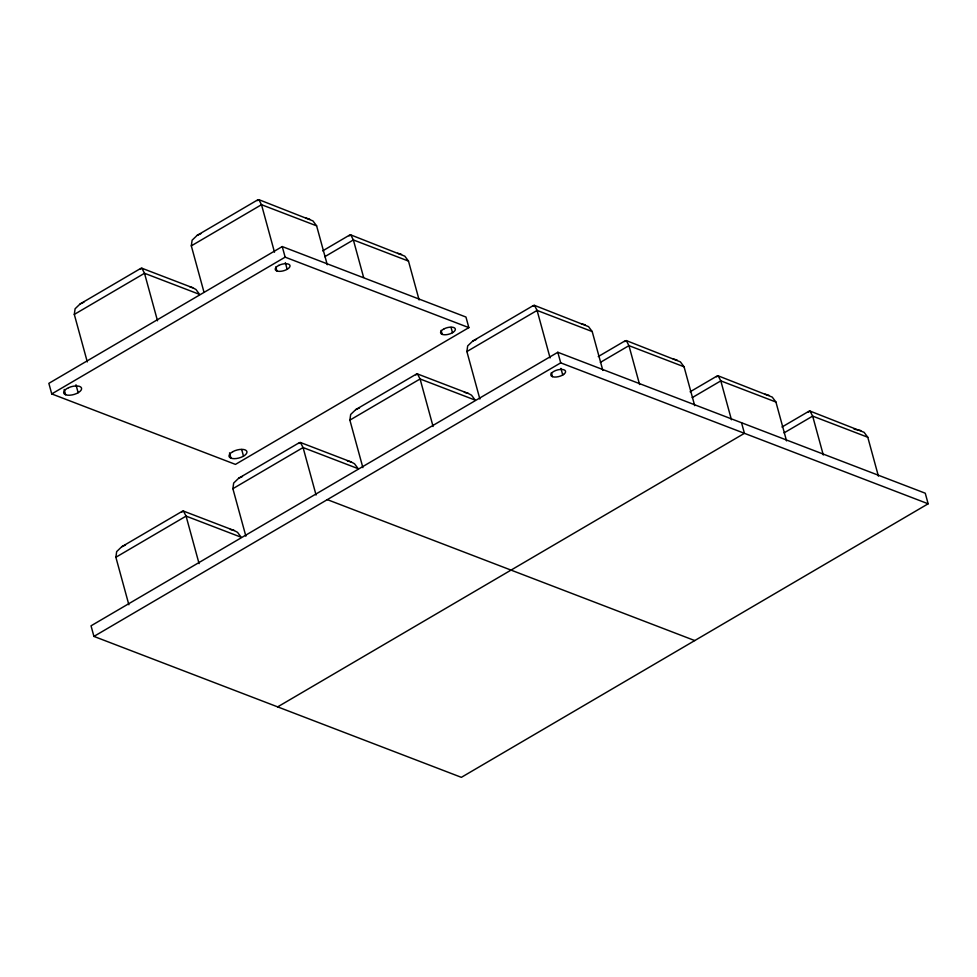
<?xml version="1.0" encoding="UTF-8"?>
<svg xmlns="http://www.w3.org/2000/svg" width="977" height="977" viewBox="0 0 977 977"><rect width="100%" height="100%" fill="white"/><g stroke="black" fill="none" stroke-linecap="round" stroke-linejoin="round"><path stroke-width="1.47" d="M140.224 269.212L141.873 268.223L192.677 287.714L195.937 289.485L199.626 294.419L144.511 273.279L141.873 268.223M257.22 200.639L258.868 199.662L312.945 220.912L316.621 225.846L327.258 264.718M349.082 235.884L350.731 234.895L404.796 256.157L408.484 261.091L419.121 299.951M181.795 512.046L183.444 511.069L234.248 530.548L237.509 532.318L241.197 537.252L186.082 516.112L183.444 511.069M298.791 443.485L300.44 442.496L351.256 461.987L354.504 463.757L358.193 468.691L303.078 447.551L300.44 442.496M415.799 374.912L417.448 373.935L468.264 393.426L471.512 395.184L475.201 400.118L420.086 378.978L417.448 373.935M532.795 306.351L534.456 305.361L588.52 326.623L592.209 331.557L602.833 370.417M624.657 341.584L626.306 340.594L680.371 361.856L684.059 366.79L694.696 405.663M716.52 376.817L718.168 375.827L772.233 397.089L775.921 402.023L786.558 440.896M808.382 412.05L810.031 411.073L864.095 432.322L867.784 437.256L878.408 476.129M140.993 268.26L80.151 303.92L75.095 308.769L74.301 314.411L87.295 361.917M258.001 199.699L197.159 235.359L192.103 240.208L191.309 245.85L203.912 291.915M182.565 511.105L121.722 546.754L116.666 551.602L115.872 557.256L128.866 604.763M299.573 442.532L238.73 478.193L233.674 483.041L232.88 488.683L245.874 536.19M416.568 373.971L355.726 409.619L350.67 414.468L349.876 420.122L362.882 467.629M533.576 305.398L472.734 341.058L467.678 345.907L466.884 351.549L479.878 399.056M74.301 314.411L144.511 273.279L157.505 320.786M191.309 245.85L261.506 204.706L316.621 225.846M282.243 246.57L48.85 383.35L51.744 393.926L235.457 464.393L468.85 327.625L465.956 317.036L282.243 246.57L285.137 257.159L468.85 327.625M51.744 393.926L285.137 257.159M322.666 250.869L349.851 234.932M324.767 256.707L353.369 239.939L408.484 261.091M115.872 557.256L186.082 516.112L199.076 563.619M232.88 488.683L303.078 447.551L316.072 495.046M349.876 420.122L420.086 378.978L433.08 426.485M466.884 351.549L537.094 310.417L592.209 331.557M557.818 352.282L91.032 625.817L93.926 636.406L461.364 777.338L928.15 503.79L925.256 493.214L557.818 352.282L560.713 362.858L928.15 503.79M93.926 636.406L560.713 362.858M598.254 356.568L625.439 340.631M600.342 362.406L628.944 345.65L684.059 366.79M690.104 391.801L717.289 375.876M692.204 397.639L720.806 380.883L775.921 402.023M277.651 706.872L744.437 433.324L741.543 422.748M781.966 427.034L809.151 411.109M784.067 432.872L812.669 416.117L867.784 437.256M197.159 235.359L200.896 233.65M80.151 303.92L83.888 302.223M472.734 341.058L476.471 339.361M355.726 409.619L359.475 407.922M238.73 478.193L242.467 476.495M121.722 546.754L125.459 545.056M854.045 429.147L860.835 430.552M305.764 218.018L309.685 219.153M397.627 253.251L401.547 254.386M581.339 323.729L585.26 324.852M673.202 358.962L677.122 360.086M765.064 394.195L768.984 395.319M190.063 286.969L192.677 287.714M464.344 392.29L468.264 393.426M347.336 460.863L351.256 461.987M230.328 529.424L234.248 530.548M327.319 499.626L694.757 640.57M810.031 411.073L812.669 416.117L823.293 454.989M718.168 375.827L720.806 380.883L731.443 419.756M626.306 340.594L628.944 345.65L639.581 384.511M534.456 305.361L537.094 310.417L550.088 357.924M350.731 234.895L353.369 239.939L363.603 277.37M258.868 199.662L261.506 204.706L274.5 252.213M560.92 368.366L562.728 374.973M551.346 372.652L552.432 376.621M451.044 327.405L452.498 332.693M441.115 330.36L442.202 334.329M285.333 262.654L287.153 269.273M275.77 266.941L276.857 270.91M241.685 449.518L243.493 456.125M229.51 452.839L230.951 458.128M75.974 384.767L78.148 392.705M64.164 389.42L65.606 394.708M232.88 451.63L231.134 452.754A9.245 4.116 -15.3 0 0 230.584 458.018L232.16 458.494A9.245 4.116 -15.3 0 0 243.078 456.393L244.824 455.282A9.245 4.116 -15.3 0 0 245.374 450.006L243.798 449.53A9.245 4.116 -15.3 0 0 232.88 451.63M278.738 265.414L277.236 266.318A7.608 3.383 -15.3 0 0 276.332 270.727L277.553 271.166A7.608 3.383 -15.3 0 0 286.505 269.652L288.007 268.76A7.608 3.383 -15.3 0 0 288.911 264.34L287.69 263.9A7.608 3.383 -15.3 0 0 278.738 265.414M563.582 374.46L562.093 375.351A7.608 3.383 -15.3 0 1 553.141 376.866L551.92 376.426A7.608 3.383 -15.3 0 1 553.776 371.407A7.608 3.383 -15.3 0 1 563.717 369.721A7.608 3.383 -15.3 0 1 563.582 374.46M444.327 328.712L442.789 329.591A7.608 3.383 -15.3 0 0 441.531 334.061L442.703 334.537A7.608 3.383 -15.3 0 0 451.606 333.194L453.145 332.314A7.608 3.383 -15.3 0 0 454.403 327.845L453.243 327.38A7.608 3.383 -15.3 0 0 444.327 328.712M68.598 387.686L66.656 388.724A9.245 4.116 -15.3 0 0 64.604 394.232L65.923 394.855A9.245 4.116 -15.3 0 0 76.658 393.499L78.6 392.461A9.245 4.116 -15.3 0 0 80.664 386.953L79.345 386.33A9.245 4.116 -15.3 0 0 68.598 387.686"/></g></svg>
